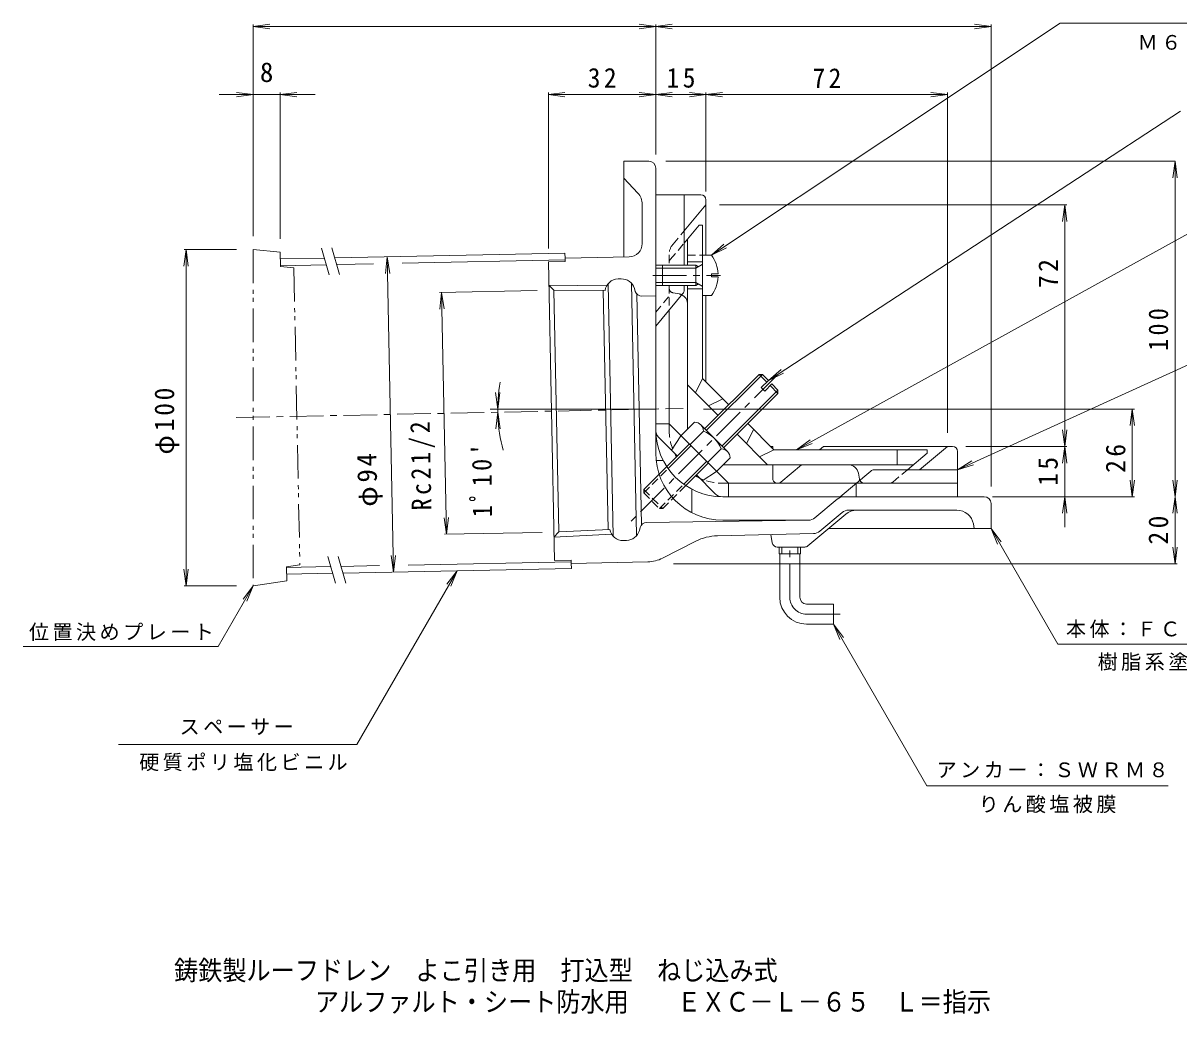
# Model space of a CAD drawing. Units: millimetres at full size, sheet at 1:2. Extents: x -213 to 343, y -275 to 230.
# Drawn here: x -213.2 to 131.4, y -274.6 to 20.8 of the extents above; entities that cross this region are included whole.
import ezdxf
from ezdxf.enums import TextEntityAlignment as Align

# ---------------------------------------------------------------- set-up
doc = ezdxf.new("R2010")
doc.units = ezdxf.units.MM
doc.header["$LTSCALE"] = 2
for name, pattern in [('CHAIN1', [8, 5, -1, 1, -1]), ('DASHED1', [1.8, 1.2, -0.6]), ('DOUBLE_CHAIN1', [8.8, 5, -1, 0.6, -0.6, 0.6, -1])]:
    doc.linetypes.add(name, pattern=pattern)
for name, color, linetype, lineweight in [('0-0_通り芯', 3, 'Continuous', 9), ('0-1_躯体', 2, 'Continuous', 9), ('0-2_仕上', 6, 'Continuous', 9), ('0-3_建具', 7, 'Continuous', 9), ('0-4_その他', 7, 'Continuous', 9), ('0-5_寸法', 7, 'Continuous', 9)]:
    doc.layers.add(name, color=color, linetype=linetype, lineweight=lineweight)
doc.layers.add('F-4_F-4ﾚｲﾔ', color=2, linetype='Continuous')
doc.styles.add('ＭＳ ゴシック', font='')
doc.styles.get('ＭＳ ゴシック').set_extended_font_data('MS Gothic')

msp = doc.modelspace()

# ---------------------------------------------------------------- linework, layer by layer
at = {"layer": '0-0_通り芯'}
for p, q in [((-26.603, -20.442), (-34.103, -20.442)), ((-34.103, -48.985), (-34.103, -20.442)), ((-24.603, -22.442), (-24.603, -107.442)), ((-29.946, -29.9), (-34.103, -25.442)), ((-28.603, -44.954), (-28.603, -33.31)), ((-56.603, -50.444), (-54.791, -139.425)), ((-32.522, -48.953), (-51.625, -49.342)), ((-56.463, -57.35), (-39.204, -57.538)), ((-37.267, -132.193), (-38.8, -56.956)), ((-34.845, -55.502), (-35.811, -55.521)), ((-30.269, -132.051), (-31.801, -56.814)), ((-30.941, -58.324), (-30.666, -59.217)), ((-54.953, -58.845), (-53.485, -130.964)), ((-38.808, -130.206), (-40.258, -59.005)), ((-30.236, -59.972), (-28.834, -128.838)), ((-28.714, -60.628), (-24.603, -60.544)), ((-24.603, -94.301), (-73.933, -94.301)), ((-22.337, -109.69), (-24.476, -109.69)), ((-13.851, -118.175), (-13.851, -125.175)), ((73.397, -120.442), (-4.603, -120.442)), ((22.891, -126.74), (29.56, -121.144)), ((75.397, -122.442), (75.397, -129.942)), ((-27.329, -128.124), (21.002, -127.467)), ((20.963, -127.442), (-4.603, -127.442)), ((32.112, -125.612), (20.815, -135.091)), ((24.347, -130.74), (31.016, -125.144)), ((32.945, -124.442), (65.224, -124.442)), ((-53.485, -130.964), (-38.248, -130.177)), ((-29.236, -129.614), (-29.471, -130.507)), ((26.951, -129.942), (75.397, -129.942)), ((70.143, -128.548), (70.397, -129.942)), ((-54.932, -132.519), (-53.485, -130.964)), ((-54.932, -132.519), (-37.695, -131.628)), ((-33.257, -133.486), (-34.223, -133.505)), ((-22.562, -138.773), (-12.644, -133.728)), ((-6.193, -132.102), (22.498, -131.433)), ((10.173, -134.21), (9.722, -131.731)), ((19.851, -135.442), (11.649, -135.442)), ((12.222, -137.442), (12.222, -135.442)), ((12.222, -137.442), (18.572, -137.442)), ((12.397, -150.442), (12.397, -137.442)), ((13.037, -137.442), (13.037, -135.442)), ((17.757, -137.442), (17.757, -135.442)), ((18.397, -150.442), (18.397, -137.442)), ((18.572, -137.442), (18.572, -135.442)), ((-54.791, -139.425), (-49.792, -139.323)), ((-49.772, -140.323), (-49.792, -139.323)), ((-26.892, -139.857), (-49.772, -140.323)), ((20.397, -152.442), (28.397, -152.442)), ((28.397, -152.442), (28.397, -158.442)), ((20.397, -158.442), (28.397, -158.442))]:
    msp.add_line(p, q, dxfattribs=at)
at = {"layer": '0-0_通り芯', "linetype": 'CHAIN1'}
for p, q in [((11.908, -83.931), (-32.33, -128.169)), ((-149.68, -96.848), (-16.367, -94.134)), ((15.397, -150.442), (15.397, -135.442)), ((20.397, -155.442), (31.397, -155.442))]:
    msp.add_line(p, q, dxfattribs=at)
at = {"layer": '0-0_通り芯', "color": 2}
for p, q in [((-9.997, -100.178), (6.216, -83.966)), ((-9.502, -100.673), (7.205, -83.966)), ((6.215, -83.966), (7.205, -83.966)), ((6.215, -83.966), (8.514, -86.264)), ((6.887, -87.891), (9.009, -85.769)), ((7.205, -83.966), (9.009, -85.769)), ((-4.835, -105.34), (11.872, -88.633)), ((9.574, -87.325), (11.872, -89.623)), ((10.069, -86.83), (11.872, -88.633)), ((11.872, -88.633), (11.872, -89.623)), ((-4.34, -105.835), (11.872, -89.623)), ((-12.982, -98.214), (-17.068, -102.3)), ((-11.145, -99.03), (-3.192, -106.983)), ((-10.328, -100.867), (-14.414, -104.953)), ((-21.288, -111.47), (-14.593, -104.774)), ((-20.885, -112.057), (-14.098, -105.27)), ((-5.029, -106.167), (-9.115, -110.253)), ((-16.218, -116.724), (-9.431, -109.936)), ((-2.375, -108.821), (-6.461, -112.906)), ((-15.631, -117.127), (-8.936, -110.431))]:
    msp.add_line(p, q, dxfattribs=at)
at = {"layer": '0-0_通り芯', "color": 2, "linetype": 'DOUBLE_CHAIN1'}
msp.add_line((-28.15, -118.332), (-21.288, -111.47), dxfattribs=at)
at = {"layer": '0-0_通り芯', "color": 2, "linetype": 'DASHED1'}
for p, q in [((-28.15, -119.322), (-20.885, -112.057)), ((-23.483, -123.988), (-16.218, -116.724)), ((-22.493, -123.988), (-15.631, -117.127)), ((-28.15, -118.332), (-28.15, -119.322)), ((-28.15, -118.332), (-22.493, -123.988)), ((-28.15, -119.322), (-23.483, -123.989)), ((-23.483, -123.989), (-22.493, -123.989))]:
    msp.add_line(p, q, dxfattribs=at)
at = {"layer": '0-0_通り芯'}
for points in [[(-56.603, -50.444), (-51.604, -50.342), (-51.625, -49.342)], [(-56.463, -57.35), (-54.953, -58.845), (-39.697, -59.011)]]:
    msp.add_lwpolyline(points, dxfattribs=at)
at = {"layer": '0-0_通り芯', "color": 2}
msp.add_lwpolyline([(6.887, -87.891), (7.948, -88.951), (10.069, -86.83)], dxfattribs=at)
at = {"layer": '0-0_通り芯'}
for centre, radius, start, end in [((-26.603, -22.442), 2, 0, 90), ((-33.603, -33.31), 5, 0, 42.99986), ((-32.603, -44.954), 4, 271.16647, 0), ((-35.73, -59.521), 4, 91.16649, 172.68115), ((-34.764, -59.501), 4, 17.11205, 91.16649), ((-28.755, -58.628), 2, 197.11227, 271.16612), ((-4.603, -100.442), 20, 180, 270), ((-4.603, -107.442), 20, 180, 270), ((31.489, -123.442), 3, 90, 130.00003), ((73.397, -122.442), 2, 0, 90), ((20.963, -124.442), 3, 270, 310.00003), ((20.932, -124.467), 3, 271.33531, 310.00003), ((32.945, -127.442), 3, 90, 130.00003), ((35.326, -129.442), 5, 90, 129.99995), ((65.224, -129.442), 5, 10.30489, 90), ((-34.304, -129.506), 4, 189.65256, 271.16684), ((-33.339, -129.487), 4, 271.16649, 345.22125), ((-27.302, -130.124), 2, 90.77928, 165.22083), ((22.418, -128.442), 3, 270, 310.00003), ((22.429, -128.434), 3, 271.33531, 309.99988), ((-5.843, -147.098), 15, 91.33551, 116.9594), ((11.649, -133.942), 1.5, 190.30476, 270), ((19.851, -133.942), 1.5, 270, 310.00034), ((-27.096, -129.859), 10, 271.1667, 296.95941), ((20.397, -150.442), 8, 180, 270), ((20.397, -150.442), 2, 180, 270)]:
    msp.add_arc(centre, radius, start, end, dxfattribs=at)
at = {"layer": '0-0_通り芯', "color": 2}
for centre, radius, start, end in [((-13.125, -101.01), 2.8, 2.92557, 87.07463), ((-14.303, -110.141), 10.089, 23.19786, 66.80214), ((-5.172, -108.963), 2.8, 2.92572, 87.07428)]:
    msp.add_arc(centre, radius, start, end, dxfattribs=at)
at = {"layer": '0-0_通り芯', "linetype": 'CHAIN1'}
msp.add_arc((20.397, -150.442), 5, 180, 270, dxfattribs=at)
at = {"layer": '0-1_躯体'}
for p, q in [((-11.103, -30.442), (-24.603, -30.442)), ((-16.103, -51.442), (-16.103, -30.442)), ((-16.103, -41.188), (-9.603, -33.442)), ((-9.603, -31.942), (-9.603, -48.442)), ((-22.603, -51.442), (-24.603, -51.442)), ((-22.603, -52.312), (-24.603, -52.312)), ((-22.603, -56.572), (-24.603, -56.572)), ((-22.603, -57.442), (-24.603, -57.442)), ((-16.103, -58.896), (-16.103, -57.442)), ((-16.454, -59.86), (-24.603, -69.572)), ((-9.603, -60.442), (-9.603, -86.229)), ((-20.603, -64.805), (-20.603, -98.764)), ((-20.603, -98.764), (-24.603, -98.764)), ((-23.724, -102.715), (-18.129, -108.31)), ((-19.896, -106.543), (-17.068, -102.3)), ((10.287, -105.442), (9.61, -105.442)), ((10.287, -105.442), (10.287, -106.119)), ((25.397, -105.442), (24.205, -106.442)), ((63.897, -105.442), (25.397, -105.442)), ((62.397, -105.442), (54.055, -112.442)), ((65.397, -106.942), (65.397, -120.442)), ((-10.704, -115.735), (-6.461, -112.907)), ((10.287, -110.942), (10.287, -114.976)), ((18.842, -110.942), (12.696, -116.099)), ((39.513, -112.793), (30.397, -120.442)), ((40.477, -112.442), (65.397, -112.442)), ((-12.472, -113.967), (-6.876, -119.563)), ((65.397, -116.442), (-2.925, -116.442)), ((35.164, -116.442), (35.164, -120.442))]:
    msp.add_line(p, q, dxfattribs=at)
at = {"layer": '0-1_躯体', "linetype": 'DASHED1'}
for p, q in [((-19.433, -45.157), (-16.103, -41.188)), ((-20.603, -48.371), (-20.603, -51.442)), ((-20.603, -57.442), (-20.603, -64.805)), ((-24.603, -65.442), (-20.603, -60.675)), ((-20.603, -98.764), (-20.603, -100.442)), ((-2.925, -116.442), (-4.603, -116.442))]:
    msp.add_line(p, q, dxfattribs=at)
at = {"layer": '0-1_躯体', "linetype": 'CHAIN1'}
msp.add_line((-25.407, -54.442), (-5.291, -54.442), dxfattribs=at)
at = {"layer": '0-1_躯体'}
msp.add_lwpolyline([(-20.603, -98.764), (-2.925, -116.442), (-2.925, -120.442)], dxfattribs=at)
for centre, radius, start, end in [((-11.103, -31.942), 1.5, 0, 90), ((-17.603, -58.896), 1.5, 319.99997, 0), ((-21.603, -100.593), 3, 177.11079, 224.99966), ((63.897, -106.942), 1.5, 0, 90), ((40.477, -113.942), 1.5, 90, 130.00003), ((11.754, -114.976), 1.466, 180, 309.99966), ((-4.755, -117.441), 3, 225.00034, 272.88921)]:
    msp.add_arc(centre, radius, start, end, dxfattribs=at)
at = {"layer": '0-1_躯体', "linetype": 'DASHED1'}
for centre, radius, start, end in [((-15.603, -48.371), 5, 140.00005, 180), ((-4.603, -100.442), 16, 180, 210.52126), ((-4.603, -100.442), 16, 239.47624, 270)]:
    msp.add_arc(centre, radius, start, end, dxfattribs=at)
at = {"layer": '0-2_仕上'}
for p, q in [((-16.103, -44.805), (-11.603, -39.442)), ((-10.603, -39.442), (-11.603, -39.442)), ((-10.603, -48.442), (-10.603, -39.442)), ((-15.103, -51.442), (-15.103, -43.613)), ((-15.103, -50.442), (-10.603, -50.442)), ((-15.103, -100.335), (-15.103, -57.442)), ((-15.103, -58.442), (-10.603, -58.442)), ((-10.603, -85.229), (-10.603, -60.442)), ((-10.603, -85.229), (-12.724, -89.472)), ((-10.603, -85.229), (-2.825, -93.007)), ((-15.103, -87.093), (-6.007, -96.189)), ((-4.593, -91.239), (-8.835, -93.361)), ((2.832, -98.664), (10.61, -106.442)), ((-0.35, -101.846), (8.746, -110.942)), ((4.6, -100.432), (2.478, -104.674)), ((6.367, -108.563), (10.61, -106.442)), ((10.61, -106.442), (56.397, -106.442)), ((47.397, -110.942), (47.397, -106.442)), ((56.397, -106.442), (56.397, -107.442)), ((50.438, -112.442), (56.397, -107.442)), ((52.226, -110.942), (-4.497, -110.942)), ((36.173, -115.21), (35.845, -113.405))]:
    msp.add_line(p, q, dxfattribs=at)
at = {"layer": '0-2_仕上', "linetype": 'DASHED1'}
for p, q in [((-20.252, -49.749), (-16.103, -44.805)), ((-15.103, -48.442), (-10.603, -48.442)), ((-19.371, -59.666), (-17.567, -59.994)), ((46.089, -116.091), (50.438, -112.442))]:
    msp.add_line(p, q, dxfattribs=at)
at = {"layer": '0-2_仕上', "color": 4}
for p, q in [((-22.603, -51.442), (-22.603, -57.442)), ((-12.603, -51.442), (-22.603, -51.442)), ((-12.603, -52.312), (-10.731, -51.26)), ((-12.603, -51.442), (-11.839, -51.883)), ((-12.603, -51.442), (-12.603, -57.442)), ((-8.003, -48.442), (-10.603, -48.442)), ((-10.603, -48.442), (-10.603, -60.442)), ((-12.603, -52.312), (-22.603, -52.312)), ((-8.003, -54.921), (-8.003, -53.963)), ((-6.015, -53.963), (-8.003, -53.963)), ((-6.015, -54.921), (-8.003, -54.921)), ((-12.603, -56.572), (-22.603, -56.572)), ((-12.603, -57.442), (-22.603, -57.442)), ((-12.603, -56.572), (-10.731, -57.624)), ((-12.603, -57.442), (-11.839, -57.001)), ((-8.003, -60.442), (-10.603, -60.442))]:
    msp.add_line(p, q, dxfattribs=at)
at = {"layer": '0-2_仕上', "linetype": 'DASHED1'}
for centre, radius, start, end in [((-19.103, -50.714), 1.5, 139.99997, 180), ((-19.103, -58.19), 1.5, 180, 259.6954), ((-18.103, -62.946), 3, 63.88713, 79.69518), ((37.649, -114.942), 1.5, 202.61565, 270), ((45.125, -114.942), 1.5, 270, 310.00003)]:
    msp.add_arc(centre, radius, start, end, dxfattribs=at)
at = {"layer": '0-2_仕上', "color": 4}
for centre, radius, start, end in [((-10.853, -51.042), 0.25, 299.32918, 0), ((-16.003, -54.442), 10, 2.74562, 36.86987), ((-16.003, -54.442), 10, 323.13013, 357.25438), ((-10.853, -57.842), 0.25, 0, 60.67082)]:
    msp.add_arc(centre, radius, start, end, dxfattribs=at)
at = {"layer": '0-2_仕上'}
for centre, radius, start, end in [((-18.103, -62.946), 3, 0, 63.88713), ((32.893, -113.942), 3, 10.30553, 90), ((37.649, -114.942), 1.5, 190.30553, 202.61565)]:
    msp.add_arc(centre, radius, start, end, dxfattribs=at)
at = {"layer": '0-3_建具', "linetype": 'DOUBLE_CHAIN1'}
for p, q in [((-136.585, -47.572), (-144.603, -46.752)), ((-144.603, -46.752), (-144.603, -146.988)), ((-136.585, -47.572), (-136.498, -51.821)), ((-132.489, -52.239), (-136.498, -51.821)), ((-132.489, -52.239), (-130.687, -140.721)), ((-134.589, -145.551), (-144.603, -146.988))]:
    msp.add_line(p, q, dxfattribs=at)
at = {"layer": '0-3_建具'}
for p, q in [((-121.955, -54.275), (-124.261, -46.32)), ((-118.85, -54.212), (-121.156, -46.257)), ((-120.082, -146.256), (-122.388, -138.301)), ((-116.977, -146.193), (-119.283, -138.238))]:
    msp.add_line(p, q, dxfattribs=at)
at = {"layer": '0-3_建具', "color": 4}
for p, q in [((-120.291, -49.24), (-51.655, -47.842)), ((-51.625, -49.342), (-51.655, -47.842)), ((-136.544, -49.571), (-123.396, -49.303)), ((-136.503, -51.571), (-122.82, -51.292)), ((-119.715, -51.229), (-108.748, -51.006)), ((-100.187, -50.831), (-51.614, -49.842)), ((-134.671, -141.552), (-121.523, -141.284)), ((-118.418, -141.221), (-106.915, -140.987)), ((-98.354, -140.813), (-49.782, -139.823)), ((-49.772, -140.323), (-49.741, -141.823)), ((-134.63, -143.552), (-120.947, -143.273)), ((-117.841, -143.21), (-49.741, -141.823))]:
    msp.add_line(p, q, dxfattribs=at)
at = {"layer": '0-3_建具', "linetype": 'DOUBLE_CHAIN1'}
msp.add_lwpolyline([(-130.687, -140.721), (-134.676, -141.302), (-134.589, -145.551)], dxfattribs=at)
at = {"layer": '0-4_その他'}
for p, q in [((-144.603, 19.742), (-139.646, 20.395)), ((-144.603, -42.735), (-144.603, 20.342)), ((-144.603, 19.742), (-24.603, 19.742)), ((-144.603, 19.742), (-139.646, 19.09)), ((-24.603, 19.742), (-29.56, 20.395)), ((-24.603, 19.742), (-29.56, 19.09)), ((-24.603, 19.742), (-19.646, 20.395)), ((-24.603, -18.442), (-24.603, 20.342)), ((-24.603, 19.742), (75.397, 19.742)), ((-24.603, 19.742), (-19.646, 19.09)), ((75.397, 19.742), (70.44, 20.395)), ((75.397, 19.742), (70.44, 19.09)), ((75.397, -117.442), (75.397, 20.342)), ((-144.603, -0.558), (-149.56, 0.095)), ((-144.603, 0.042), (-144.603, -42.752)), ((-136.585, -0.558), (-131.628, 0.095)), ((-136.585, 0.042), (-136.585, -43.572)), ((-56.603, -0.558), (-51.646, 0.095)), ((-56.603, 0.042), (-56.603, -46.444)), ((-24.603, -0.558), (-29.56, 0.095)), ((-24.603, -0.558), (-19.646, 0.095)), ((-9.603, -0.558), (-14.56, 0.095)), ((-9.603, -0.558), (-4.646, 0.095)), ((-9.603, 0.042), (-9.603, -29.442)), ((62.397, -0.558), (57.44, 0.095)), ((62.397, 0.042), (62.397, -101.442)), ((-144.603, -0.558), (-154.795, -0.558)), ((-144.603, -0.558), (-149.56, -1.21)), ((-144.603, -0.558), (-136.585, -0.558)), ((-136.585, -0.558), (-131.628, -1.21)), ((-136.585, -0.558), (-126.18, -0.558)), ((-56.603, -0.558), (-24.603, -0.558)), ((-56.603, -0.558), (-51.646, -1.21)), ((-24.603, -0.558), (-29.56, -1.21)), ((-24.603, -0.558), (-9.603, -0.558)), ((-24.603, -0.558), (-19.646, -1.21)), ((-9.603, -0.558), (-14.56, -1.21)), ((-9.603, -0.558), (62.397, -0.558)), ((-9.603, -0.558), (-4.646, -1.21)), ((62.397, -0.558), (57.44, -1.21)), ((-21.603, -20.442), (130.277, -20.442)), ((129.625, -25.399), (130.277, -20.442)), ((130.277, -120.442), (130.277, -20.442)), ((130.93, -25.399), (130.277, -20.442)), ((97.968, -33.442), (-5.603, -33.442)), ((97.368, -33.442), (96.715, -38.399)), ((97.368, -105.442), (97.368, -33.442)), ((97.368, -33.442), (98.021, -38.399)), ((-164.603, -46.752), (-165.256, -51.71)), ((-149.603, -46.752), (-165.203, -46.752)), ((-164.603, -46.752), (-164.603, -146.988)), ((-164.603, -46.752), (-163.951, -51.71)), ((-104.644, -48.922), (-105.196, -53.891)), ((-104.644, -48.922), (-102.73, -142.902)), ((-104.644, -48.922), (-103.891, -53.865)), ((-59.952, -58.947), (-89.025, -59.539)), ((-88.425, -59.527), (-88.976, -64.496)), ((-88.425, -59.527), (-86.956, -131.645)), ((-88.425, -59.527), (-87.671, -64.47)), ((-71.704, -94.301), (-72.356, -89.344)), ((-71.704, -94.301), (-71.051, -89.344)), ((-71.694, -95.26), (-72.245, -100.23)), ((-71.694, -95.26), (-70.94, -100.203)), ((-20.603, -94.301), (-20.603, -94.301)), ((118.126, -94.301), (-10.389, -94.301)), ((117.526, -94.301), (116.873, -99.259)), ((117.526, -120.442), (117.526, -94.301)), ((117.526, -94.301), (118.179, -99.259)), ((97.368, -105.442), (96.715, -100.485)), ((97.368, -105.442), (98.021, -100.485)), ((97.968, -105.442), (67.897, -105.442)), ((97.368, -105.442), (98.021, -110.399)), ((117.526, -120.442), (116.873, -115.485)), ((117.526, -120.442), (118.179, -115.485)), ((130.277, -120.442), (129.625, -115.485)), ((130.277, -120.442), (130.93, -115.485)), ((118.126, -120.442), (75.841, -120.442)), ((97.368, -120.442), (96.715, -125.399)), ((97.368, -120.442), (98.021, -125.399)), ((97.368, -120.442), (97.368, -129.494)), ((130.277, -120.442), (129.625, -125.399)), ((130.277, -120.442), (130.277, -140.442)), ((130.277, -120.442), (130.93, -125.399)), ((-86.956, -131.645), (-87.71, -126.703)), ((-86.956, -131.645), (-86.405, -126.676)), ((-58.484, -131.066), (-87.556, -131.658)), ((130.277, -140.442), (129.625, -135.485)), ((130.277, -140.442), (130.93, -135.485)), ((-102.73, -142.902), (-103.484, -137.959)), ((-102.73, -142.902), (-102.179, -137.933)), ((-19.29, -140.442), (130.877, -140.442)), ((-164.603, -146.988), (-165.256, -142.031)), ((-164.603, -146.988), (-163.951, -142.031)), ((-149.603, -146.988), (-165.203, -146.988))]:
    msp.add_line(p, q, dxfattribs=at)
msp.add_lwpolyline([(97.368, -120.442), (97.368, -105.442), (96.715, -110.399)], dxfattribs=at)
msp.add_arc((-24.603, -94.301), 47.101, 170.16762, 195.07869, dxfattribs=at)
at = {"layer": '0-5_寸法'}
for p, q in [((-8.003, -48.442), (96.011, 20.756)), ((176.172, 20.756), (96.011, 20.756)), ((9.009, -85.769), (131.885, -5.461)), ((17.408, -106.442), (139.102, -39.272)), ((-8.003, -48.442), (-4.237, -45.153)), ((-8.003, -48.442), (-3.514, -46.24)), ((9.009, -85.769), (12.801, -82.511)), ((65.397, -112.442), (137.687, -79.498)), ((9.009, -85.769), (13.515, -83.604)), ((17.408, -106.442), (21.432, -103.475)), ((17.408, -106.442), (22.063, -104.618)), ((65.397, -112.442), (69.637, -109.792)), ((65.397, -112.442), (70.178, -110.98)), ((75.397, -129.942), (95.279, -164.38)), ((75.397, -129.942), (78.441, -133.909)), ((75.397, -129.942), (77.31, -134.561)), ((-83.791, -142.516), (-113.717, -194.35)), ((-83.791, -142.516), (-86.835, -146.483)), ((-83.791, -142.516), (-85.705, -147.136)), ((-144.603, -146.988), (-155.068, -165.114)), ((-144.603, -146.988), (-147.647, -150.955)), ((-144.603, -146.988), (-146.517, -151.608)), ((28.397, -158.442), (56.23, -206.65)), ((28.397, -158.442), (31.441, -162.409)), ((28.397, -158.442), (30.31, -163.061)), ((-213.214, -165.114), (-155.068, -165.114)), ((152.977, -164.38), (95.279, -164.38)), ((-184.726, -194.35), (-113.717, -194.35)), ((128.187, -206.65), (56.23, -206.65))]:
    msp.add_line(p, q, dxfattribs=at)

# ---------------------------------------------------------------- texts
at = {"layer": '0-4_その他', "color": 2, "style": 'ＭＳ ゴシック'}
msp.add_text('8', height=5.865, dxfattribs=at).set_placement((-142.594, 1.442), align=Align.BOTTOM_LEFT)
at = {"layer": '0-4_その他', "color": 2, "char_height": 5.865, "attachment_point": 7, "style": 'ＭＳ ゴシック'}
for s, insert in [('\\T1.27;\\W0.95;32', (-44.853, 1.442)), ('\\T1.27;\\W0.95;15', (-21.353, 1.442)), ('\\T1.27;\\W0.95;72', (22.147, 1.442))]:
    msp.add_mtext(s, dxfattribs=dict(at, insert=insert))
for s, insert, rotation in [('\\T1.27;\\W0.95;72', (95.368, -58.204), 90), ('\\T1.27;\\W0.9;100', (128.277, -76.942), 90), ('\\T1.21;\\W0.95;φ100', (-166.603, -107.87), 90), ('\\T1.28;\\W0.9;Rc21/2', (-90.032, -124.445), 91.167), ("\\T1.28;\\W0.9;1ﾟ10'", (-73.303, -126.508), 90.583), ('\\T1.27;\\W0.95;26', (115.526, -113.323), 90), ('\\T1.19;φ94', (-105.956, -123.335), 91.167), ('\\T1.27;\\W0.95;15', (95.368, -117.192), 90), ('\\T1.27;\\W0.95;20', (128.277, -134.692), 90)]:
    msp.add_mtext(s, dxfattribs=dict(at, insert=insert, rotation=rotation))
at = {"layer": '0-5_寸法', "char_height": 4.399, "attachment_point": 7, "style": 'ＭＳ ゴシック'}
for s, insert in [('\\T1.17;Ｍ６×１２', (119.091, 12.747)), ('\\T1.17;位置決めプレート', (-211.481, -163.448)), ('\\T1.17;本体：ＦＣ１５０', (97.729, -162.554)), ('\\T1.17;樹脂系塗装', (107.177, -172.375)), ('\\T1.17;スペーサー', (-166.567, -191.5)), ('\\T1.17;硬質ポリ塩化ビニル', (-178.607, -202.283)), ('\\T1.17;アンカー：ＳＷＲＭ８', (59.153, -204.294)), ('\\T1.17;りん酸塩被膜', (71.708, -214.817))]:
    msp.add_mtext(s, dxfattribs=dict(at, insert=insert))
at = {"layer": 'F-4_F-4ﾚｲﾔ', "style": 'ＭＳ ゴシック', "width": 0.9}
for s, p in [('鋳鉄製ルーフドレン\u3000よこ引き用\u3000打込型\u3000ねじ込み式', (-168.207, -266.35)), ('アルファルト・シート防水用\u3000\u3000ＥＸＣ－Ｌ－６５\u3000Ｌ＝指示', (-126.221, -275.717))]:
    msp.add_text(s, height=5.865, dxfattribs=at).set_placement(p, align=Align.BOTTOM_LEFT)

doc.saveas('drawing.dxf')
